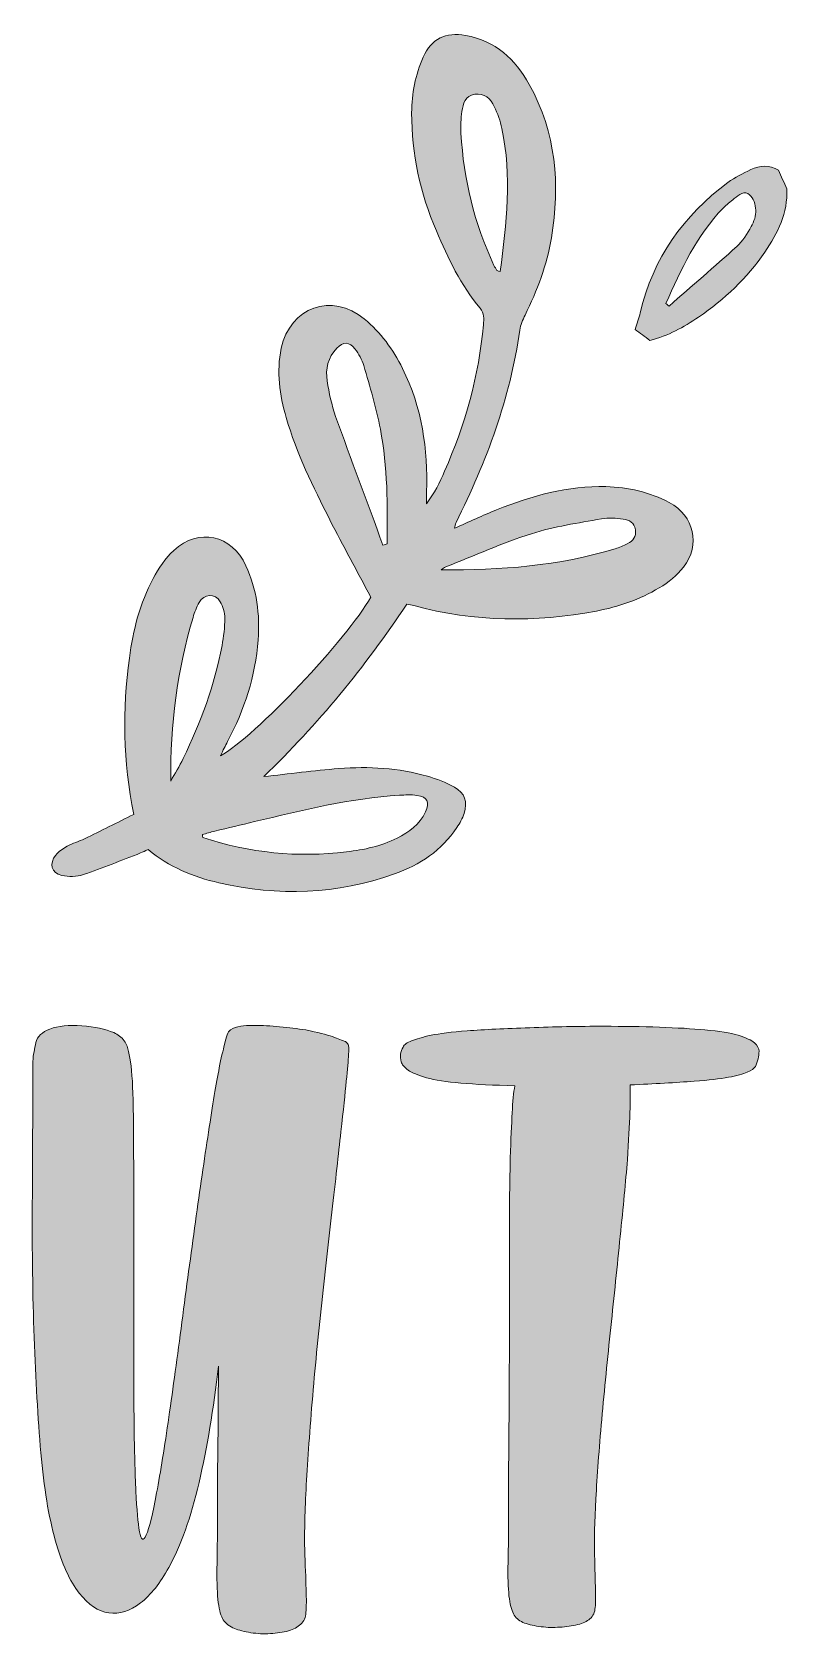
# Model space of a CAD drawing. Header units: inches. Extents: x 114 to 966, y -1047 to -33.
# Drawn here: x 836.4 to 966.2, y -1045.8 to -771.1 of the extents above; entities that cross this region are included whole.
import ezdxf

# ---------------------------------------------------------------- set-up
doc = ezdxf.new("R2010")
doc.units = ezdxf.units.IN
doc.header["$MEASUREMENT"] = 0
doc.layers.add('Layer 1', color=7, linetype='Continuous')

# ---------------------------------------------------------------- blocks, each defined once
blk = doc.blocks.new('block 2')
at = {"layer": 'Layer 1', "true_color": 0xffffff}
h = blk.add_hatch(color=7, dxfattribs=at)
h.dxf.hatch_style = 2
edge = h.paths.add_edge_path()
edge.add_spline(control_points=[(909.35, -907.49), (909.85, -906.74), (910.31, -905.91), (910.59, -905.05), (911.23, -903.09), (910.71, -901.53), (908.92, -900.55), (907.47, -899.75), (905.88, -899.14), (904.28, -898.68), (899.32, -897.25), (894.23, -896.97), (889.11, -897.37), (884.8, -897.71), (880.51, -898.28), (876.21, -898.74), (885.48, -889.78), (893.59, -879.95), (900.73, -869.18), (901.19, -869.27), (901.59, -869.32), (901.98, -869.43), (912.35, -872.22), (922.8, -872.37), (933.3, -870.36), (937.11, -869.63), (940.76, -868.36), (944.09, -866.38), (945.64, -865.46), (947.14, -864.24), (948.23, -862.83), (951.2, -858.99), (950.07, -854.03), (945.8, -851.75), (942.42, -849.96), (938.76, -849.11), (934.93, -849.02), (928.37, -848.87), (922.19, -850.58), (916.17, -852.99), (913.77, -853.95), (911.44, -855.07), (908.95, -856.17), (909.02, -855.87), (909.04, -855.48), (909.2, -855.17), (914.42, -844.69), (918.53, -833.86), (920.13, -822.19), (920.25, -821.31), (920.65, -820.43), (921.05, -819.62), (923.13, -815.39), (924.8, -811.01), (925.57, -806.35), (927.07, -797.21), (926.4, -788.34), (921.77, -780.07), (919.33, -775.71), (916.01, -772.55), (910.85, -771.66), (907.41, -771.06), (904.99, -772.13), (903.56, -775.39), (902.23, -778.41), (901.58, -781.6), (901.58, -784.91), (901.57, -791.96), (903.04, -798.7), (905.83, -805.15), (907.85, -809.84), (909.97, -814.49), (913.34, -818.42), (914.1, -819.3), (913.97, -820.26), (913.89, -821.26), (913.17, -830.04), (910.75, -838.36), (907.24, -846.39), (906.41, -848.3), (905.48, -850.16), (904.12, -851.97), (904.12, -851.29), (904.11, -850.62), (904.13, -849.94), (904.38, -842.56), (903.36, -835.43), (900.01, -828.74), (898.38, -825.49), (896.28, -822.59), (893.46, -820.27), (887.89, -815.69), (880.7, -818.23), (879.2, -825.3), (878.35, -829.33), (878.93, -833.3), (880.06, -837.19), (881.83, -843.34), (884.66, -849.04), (887.54, -854.71), (889.82, -859.17), (892.23, -863.56), (894.57, -867.95), (890.56, -875.1), (874.69, -891.93), (868.76, -895.18), (869.25, -894.19), (869.59, -893.45), (869.98, -892.74), (872.91, -887.29), (874.75, -881.5), (875.23, -875.32), (875.58, -870.91), (874.99, -866.63), (873.14, -862.58), (870.71, -857.28), (865.07, -856.02), (860.75, -859.96), (859.31, -861.28), (858.15, -863.03), (857.22, -864.77), (854.95, -869.02), (853.76, -873.65), (853.13, -878.41), (851.94, -887.26), (852.07, -896.09), (853.88, -905.23), (851.1, -906.61), (848.28, -908.02), (845.45, -909.4), (844.47, -909.87), (843.41, -910.18), (842.46, -910.7), (841.74, -911.08), (841.02, -911.59), (840.5, -912.21), (839.32, -913.61), (839.76, -915.27), (841.55, -915.7), (842.7, -915.97), (844.09, -915.93), (845.21, -915.55), (848.54, -914.44), (851.79, -913.1), (855.07, -911.84), (855.45, -911.69), (855.82, -911.51), (856.37, -911.27), (859.91, -914.2), (864.06, -915.94), (868.5, -916.96), (878.68, -919.31), (888.76, -918.95), (898.65, -915.43), (902.99, -913.88), (906.73, -911.41), (909.35, -907.49)], knot_values=[0, 0, 0, 0, 1, 1, 1, 2, 2, 2, 3, 3, 3, 4, 4, 4, 5, 5, 5, 6, 6, 6, 7, 7, 7, 8, 8, 8, 9, 9, 9, 10, 10, 10, 11, 11, 11, 12, 12, 12, 13, 13, 13, 14, 14, 14, 15, 15, 15, 16, 16, 16, 17, 17, 17, 18, 18, 18, 19, 19, 19, 20, 20, 20, 21, 21, 21, 22, 22, 22, 23, 23, 23, 24, 24, 24, 25, 25, 25, 26, 26, 26, 27, 27, 27, 28, 28, 28, 29, 29, 29, 30, 30, 30, 31, 31, 31, 32, 32, 32, 33, 33, 33, 34, 34, 34, 35, 35, 35, 36, 36, 36, 37, 37, 37, 38, 38, 38, 39, 39, 39, 40, 40, 40, 41, 41, 41, 42, 42, 42, 43, 43, 43, 44, 44, 44, 45, 45, 45, 46, 46, 46, 47, 47, 47, 48, 48, 48, 49, 49, 49, 50, 50, 50, 51, 51, 51, 52, 52, 52, 52], degree=3, periodic=1)
edge = h.paths.add_edge_path()
edge.add_spline(control_points=[(910.05, -788.43), (909.98, -787.19), (910.03, -785.92), (910.21, -784.69), (910.41, -783.36), (910.76, -781.95), (912.42, -781.74), (914.05, -781.53), (915.14, -782.48), (915.77, -783.85), (916.33, -785.05), (916.8, -786.32), (917.08, -787.61), (918.8, -795.75), (917.85, -803.86), (916.78, -812.14), (916.35, -812), (916.25, -812), (916.22, -811.95), (916.04, -811.67), (915.85, -811.39), (915.71, -811.09), (912.35, -803.91), (910.5, -796.33), (910.05, -788.43)], knot_values=[0, 0, 0, 0, 1, 1, 1, 2, 2, 2, 3, 3, 3, 4, 4, 4, 5, 5, 5, 6, 6, 6, 7, 7, 7, 8, 8, 8, 8], degree=3, periodic=1)
edge = h.paths.add_edge_path()
edge.add_spline(control_points=[(907.45, -862.79), (912.34, -860.86), (917.17, -858.68), (922.17, -857.09), (926.05, -855.85), (930.14, -855.27), (934.16, -854.53), (935.36, -854.31), (936.66, -854.43), (937.9, -854.58), (938.93, -854.69), (939.82, -855.21), (939.99, -856.41), (940.16, -857.57), (939.59, -858.34), (938.6, -858.82), (937.93, -859.15), (937.23, -859.46), (936.52, -859.68), (926.83, -862.6), (916.86, -863.4), (906.66, -863.26), (906.92, -863.1), (907.17, -862.9), (907.45, -862.79)], knot_values=[0, 0, 0, 0, 1, 1, 1, 2, 2, 2, 3, 3, 3, 4, 4, 4, 5, 5, 5, 6, 6, 6, 7, 7, 7, 8, 8, 8, 8], degree=3, periodic=1)
edge = h.paths.add_edge_path()
edge.add_spline(control_points=[(888.54, -836.97), (887.84, -835.02), (887.42, -832.94), (887.09, -830.89), (886.76, -828.83), (887.24, -826.88), (888.72, -825.3), (889.81, -824.13), (890.9, -824.13), (891.86, -825.41), (892.5, -826.27), (893.09, -827.25), (893.38, -828.26), (894.41, -831.87), (895.5, -835.49), (896.21, -839.17), (897.46, -845.67), (897.48, -852.26), (897.36, -858.85), (897.13, -858.91), (896.9, -858.98), (896.66, -859.05), (893.94, -851.69), (891.18, -844.35), (888.54, -836.97)], knot_values=[0, 0, 0, 0, 1, 1, 1, 2, 2, 2, 3, 3, 3, 4, 4, 4, 5, 5, 5, 6, 6, 6, 7, 7, 7, 8, 8, 8, 8], degree=3, periodic=1)
edge = h.paths.add_edge_path()
edge.add_spline(control_points=[(860.24, -899.52), (860.14, -889.84), (861.32, -880.52), (864.07, -871.44), (864.33, -870.57), (864.66, -869.69), (865.1, -868.9), (865.95, -867.38), (867.82, -867.26), (868.73, -868.75), (869.22, -869.56), (869.51, -870.62), (869.51, -871.57), (869.52, -873.15), (869.33, -874.74), (869.04, -876.29), (867.75, -883.06), (865.38, -889.46), (862.37, -895.64), (861.73, -896.96), (860.95, -898.23), (860.24, -899.52)], knot_values=[0, 0, 0, 0, 1, 1, 1, 2, 2, 2, 3, 3, 3, 4, 4, 4, 5, 5, 5, 6, 6, 6, 7, 7, 7, 7], degree=3, periodic=1)
edge = h.paths.add_edge_path()
edge.add_spline(control_points=[(903.95, -904.8), (902.93, -906.94), (901.14, -908.28), (899.08, -909.31), (896.35, -910.68), (893.41, -911.28), (890.41, -911.65), (881.99, -912.7), (873.78, -911.79), (865.74, -909.21), (865.71, -909.04), (865.69, -908.86), (865.66, -908.68), (866.37, -908.49), (867.08, -908.28), (867.79, -908.1), (870.07, -907.55), (872.34, -907.02), (874.62, -906.47), (882.82, -904.5), (891.02, -902.47), (899.48, -901.95), (900.48, -901.89), (901.5, -901.83), (902.48, -901.97), (904.31, -902.25), (904.74, -903.12), (903.95, -904.8)], knot_values=[0, 0, 0, 0, 1, 1, 1, 2, 2, 2, 3, 3, 3, 4, 4, 4, 5, 5, 5, 6, 6, 6, 7, 7, 7, 8, 8, 8, 9, 9, 9, 9], degree=3, periodic=1)
h = blk.add_hatch(color=7, dxfattribs=at)
h.dxf.hatch_style = 2
edge = h.paths.add_edge_path()
edge.add_spline(control_points=[(964.55, -794.74), (962.97, -793.83), (961.36, -793.88), (959.79, -794.66), (958.45, -795.33), (957.06, -795.98), (955.87, -796.86), (948.24, -802.53), (942.99, -809.84), (940.81, -819.2), (940.59, -820.14), (940.26, -821.06), (939.95, -822.07), (940.74, -822.66), (941.61, -823.3), (942.49, -823.96), (945.57, -823.16), (948.28, -821.68), (950.82, -819.94), (955.26, -816.9), (959.16, -813.26), (962.21, -808.8), (964.45, -805.54), (966.17, -802.08), (965.97, -797.96), (965.49, -796.89), (965.02, -795.82), (964.55, -794.74)], knot_values=[0, 0, 0, 0, 1, 1, 1, 2, 2, 2, 3, 3, 3, 4, 4, 4, 5, 5, 5, 6, 6, 6, 7, 7, 7, 8, 8, 8, 9, 9, 9, 9], degree=3, periodic=1)
edge = h.paths.add_edge_path()
edge.add_spline(control_points=[(959.87, -804.43), (959.19, -805.66), (958.39, -806.9), (957.37, -807.84), (953.56, -811.31), (949.65, -814.65), (945.77, -818.05), (945.59, -817.9), (945.4, -817.76), (945.22, -817.61), (947.82, -811.76), (950.5, -805.95), (955.05, -801.25), (955.63, -800.66), (956.31, -800.16), (956.95, -799.63), (957.73, -798.97), (958.71, -798.18), (959.59, -798.96), (960.24, -799.53), (960.61, -800.68), (960.65, -801.59), (960.69, -802.53), (960.35, -803.59), (959.87, -804.43)], knot_values=[0, 0, 0, 0, 1, 1, 1, 2, 2, 2, 3, 3, 3, 4, 4, 4, 5, 5, 5, 6, 6, 6, 7, 7, 7, 8, 8, 8, 8], degree=3, periodic=1)
h = blk.add_hatch(color=7, dxfattribs=at)
h.dxf.hatch_style = 2
edge = h.paths.add_edge_path()
edge.add_spline(control_points=[(890.22, -944.19), (889.7, -943.99), (888.95, -943.71), (887.98, -943.34), (887, -942.98), (885.48, -942.6), (883.41, -942.18), (881.97, -941.98), (880.48, -941.8), (878.93, -941.64), (877.38, -941.49), (875.94, -941.41), (874.6, -941.41), (873.57, -941.41), (872.79, -941.46), (872.28, -941.56), (871.56, -941.67), (870.97, -941.87), (870.5, -942.18), (870.04, -942.49), (869.7, -943.32), (869.49, -944.66), (869.19, -945.69), (868.88, -947.03), (868.57, -948.68), (868.05, -951.36), (867.43, -955.04), (866.71, -959.73), (865.99, -964.43), (865.24, -969.55), (864.47, -975.12), (863.7, -980.69), (862.92, -986.41), (862.15, -992.29), (861.38, -998.16), (860.63, -1003.6), (859.91, -1008.6), (859.18, -1013.6), (858.49, -1017.93), (857.82, -1021.59), (857.15, -1025.25), (856.56, -1027.65), (856.04, -1028.78), (855.52, -1029.92), (855.14, -1029.74), (854.88, -1028.24), (854.62, -1026.75), (854.42, -1024.43), (854.26, -1021.28), (854.11, -1018.14), (854, -1014.35), (853.95, -1009.92), (853.9, -1005.48), (853.88, -1000.87), (853.88, -996.08), (853.88, -991.28), (853.88, -986.51), (853.88, -981.77), (853.88, -977.03), (853.88, -972.75), (853.88, -968.94), (853.88, -963.27), (853.85, -958.76), (853.8, -955.4), (853.75, -952.06), (853.59, -949.48), (853.34, -947.67), (853.08, -945.87), (852.72, -944.66), (852.25, -944.04), (851.79, -943.42), (851.19, -942.96), (850.47, -942.65), (849.03, -942.03), (847.2, -941.64), (844.98, -941.49), (842.77, -941.33), (840.94, -941.51), (839.5, -942.03), (838.15, -942.55), (837.35, -943.32), (837.1, -944.35), (836.84, -945.38), (836.66, -946.46), (836.56, -947.59), (836.56, -955.84), (836.53, -963.99), (836.48, -972.03), (836.43, -980.07), (836.53, -987.7), (836.79, -994.92), (837.04, -1002.13), (837.43, -1008.73), (837.95, -1014.71), (838.46, -1020.69), (839.29, -1025.69), (840.42, -1029.71), (841.55, -1033.73), (842.92, -1036.75), (844.52, -1038.76), (846.12, -1040.77), (847.82, -1041.9), (849.62, -1042.16), (851.43, -1042.42), (853.23, -1041.85), (855.04, -1040.46), (856.84, -1039.07), (858.46, -1037.03), (859.91, -1034.35), (861.97, -1030.64), (863.7, -1025.79), (865.09, -1019.81), (866.48, -1013.84), (867.59, -1007.19), (868.41, -999.86), (868.41, -1004.19), (868.39, -1008.37), (868.34, -1012.39), (868.28, -1016.41), (868.26, -1020.02), (868.26, -1023.22), (868.26, -1027.55), (868.23, -1031.03), (868.18, -1033.65), (868.13, -1036.28), (868.18, -1038.35), (868.34, -1039.84), (868.49, -1041.34), (868.75, -1042.42), (869.11, -1043.09), (869.47, -1043.76), (870.06, -1044.3), (870.89, -1044.71), (871.61, -1045.02), (872.51, -1045.28), (873.59, -1045.48), (874.68, -1045.69), (875.78, -1045.77), (876.92, -1045.72), (878.05, -1045.66), (879.11, -1045.54), (880.09, -1045.33), (881.07, -1045.12), (881.81, -1044.76), (882.33, -1044.25), (882.95, -1043.84), (883.31, -1043.22), (883.41, -1042.39), (883.51, -1041.57), (883.54, -1040.33), (883.49, -1038.68), (883.44, -1037.03), (883.36, -1034.87), (883.26, -1032.18), (883.16, -1029.51), (883.21, -1026.05), (883.41, -1021.82), (883.62, -1017.6), (883.96, -1012.68), (884.42, -1007.05), (884.88, -1001.44), (885.42, -995.77), (886.04, -990.04), (886.66, -984.32), (887.28, -978.78), (887.9, -973.42), (888.52, -968.06), (889.03, -963.47), (889.44, -959.66), (889.86, -955.95), (890.16, -953.06), (890.37, -951), (890.58, -948.94), (890.71, -947.42), (890.76, -946.43), (890.81, -945.46), (890.78, -944.86), (890.68, -944.66), (890.58, -944.45), (890.42, -944.3), (890.22, -944.19)], knot_values=[0, 0, 0, 0, 1, 1, 1, 2, 2, 2, 3, 3, 3, 4, 4, 4, 5, 5, 5, 6, 6, 6, 7, 7, 7, 8, 8, 8, 9, 9, 9, 10, 10, 10, 11, 11, 11, 12, 12, 12, 13, 13, 13, 14, 14, 14, 15, 15, 15, 16, 16, 16, 17, 17, 17, 18, 18, 18, 19, 19, 19, 20, 20, 20, 21, 21, 21, 22, 22, 22, 23, 23, 23, 24, 24, 24, 25, 25, 25, 26, 26, 26, 27, 27, 27, 28, 28, 28, 29, 29, 29, 30, 30, 30, 31, 31, 31, 32, 32, 32, 33, 33, 33, 34, 34, 34, 35, 35, 35, 36, 36, 36, 37, 37, 37, 38, 38, 38, 39, 39, 39, 40, 40, 40, 41, 41, 41, 42, 42, 42, 43, 43, 43, 44, 44, 44, 45, 45, 45, 46, 46, 46, 47, 47, 47, 48, 48, 48, 49, 49, 49, 50, 50, 50, 51, 51, 51, 52, 52, 52, 53, 53, 53, 54, 54, 54, 55, 55, 55, 56, 56, 56, 57, 57, 57, 58, 58, 58, 59, 59, 59, 60, 60, 60, 60], degree=3, periodic=1)
h = blk.add_hatch(color=7, dxfattribs=at)
h.dxf.hatch_style = 2
edge = h.paths.add_edge_path()
edge.add_spline(control_points=[(957.64, -943.11), (956.3, -942.7), (954.39, -942.39), (951.92, -942.18), (949.75, -941.98), (947.15, -941.82), (944.11, -941.72), (941.07, -941.62), (937.9, -941.56), (934.6, -941.56), (930.27, -941.56), (926.02, -941.64), (921.84, -941.8), (917.67, -941.95), (914.08, -942.13), (911.1, -942.34), (908.41, -942.55), (906.35, -942.8), (904.91, -943.11), (903.46, -943.42), (902.36, -943.73), (901.58, -944.04), (900.81, -944.35), (900.32, -944.71), (900.11, -945.12), (899.91, -945.53), (899.75, -945.95), (899.65, -946.36), (899.65, -946.77), (899.7, -947.21), (899.8, -947.67), (899.91, -948.14), (900.29, -948.6), (900.97, -949.06), (901.63, -949.53), (902.69, -949.97), (904.13, -950.38), (905.58, -950.79), (907.54, -951.1), (910.01, -951.31), (912.59, -951.51), (915.68, -951.67), (919.29, -951.77), (919.08, -952.91), (918.93, -954.45), (918.83, -956.41), (918.72, -958.37), (918.62, -960.95), (918.52, -964.14), (918.41, -967.85), (918.36, -972.31), (918.36, -977.52), (918.36, -982.72), (918.36, -988.11), (918.36, -993.68), (918.36, -999.25), (918.33, -1004.69), (918.29, -1009.99), (918.23, -1015.3), (918.21, -1019.92), (918.21, -1023.83), (918.21, -1027.85), (918.18, -1031.08), (918.13, -1033.5), (918.08, -1035.92), (918.13, -1037.83), (918.29, -1039.22), (918.44, -1040.61), (918.7, -1041.65), (919.06, -1042.31), (919.42, -1042.98), (919.96, -1043.47), (920.68, -1043.78), (921.4, -1044.09), (922.31, -1044.32), (923.39, -1044.48), (924.47, -1044.63), (925.55, -1044.69), (926.63, -1044.63), (927.72, -1044.58), (928.75, -1044.45), (929.73, -1044.25), (930.71, -1044.04), (931.45, -1043.73), (931.97, -1043.32), (932.59, -1042.91), (932.95, -1042.31), (933.05, -1041.54), (933.15, -1040.77), (933.18, -1039.63), (933.13, -1038.14), (933.08, -1036.65), (933.03, -1034.66), (932.98, -1032.18), (932.92, -1029.71), (933, -1026.52), (933.21, -1022.6), (933.41, -1018.68), (933.75, -1014.14), (934.21, -1008.99), (934.68, -1003.83), (935.19, -998.58), (935.76, -993.21), (936.33, -987.86), (936.87, -982.65), (937.38, -977.6), (937.9, -972.55), (938.31, -968.16), (938.62, -964.45), (939.03, -957.96), (939.19, -953.68), (939.08, -951.62), (941.15, -951.51), (943.11, -951.41), (944.96, -951.31), (946.82, -951.21), (948.52, -951.1), (950.06, -951), (952.54, -950.79), (954.5, -950.56), (955.94, -950.3), (957.38, -950.05), (958.47, -949.76), (959.19, -949.45), (959.91, -949.14), (960.37, -948.81), (960.58, -948.45), (960.78, -948.08), (960.94, -947.65), (961.04, -947.13), (961.15, -946.72), (961.2, -946.28), (961.2, -945.82), (961.2, -945.35), (960.94, -944.89), (960.43, -944.42), (959.91, -943.96), (958.98, -943.52), (957.64, -943.11)], knot_values=[0, 0, 0, 0, 1, 1, 1, 2, 2, 2, 3, 3, 3, 4, 4, 4, 5, 5, 5, 6, 6, 6, 7, 7, 7, 8, 8, 8, 9, 9, 9, 10, 10, 10, 11, 11, 11, 12, 12, 12, 13, 13, 13, 14, 14, 14, 15, 15, 15, 16, 16, 16, 17, 17, 17, 18, 18, 18, 19, 19, 19, 20, 20, 20, 21, 21, 21, 22, 22, 22, 23, 23, 23, 24, 24, 24, 25, 25, 25, 26, 26, 26, 27, 27, 27, 28, 28, 28, 29, 29, 29, 30, 30, 30, 31, 31, 31, 32, 32, 32, 33, 33, 33, 34, 34, 34, 35, 35, 35, 36, 36, 36, 37, 37, 37, 38, 38, 38, 39, 39, 39, 40, 40, 40, 41, 41, 41, 42, 42, 42, 43, 43, 43, 44, 44, 44, 45, 45, 45, 46, 46, 46, 46], degree=3, periodic=1)
at = {"layer": 'Layer 1', "lineweight": 0}
for points, knots in [([(909.35, -907.49), (909.85, -906.74), (910.31, -905.91), (910.59, -905.05), (911.23, -903.09), (910.71, -901.53), (908.92, -900.55), (907.47, -899.75), (905.88, -899.14), (904.28, -898.68), (899.32, -897.25), (894.23, -896.97), (889.11, -897.37), (884.8, -897.71), (880.51, -898.28), (876.21, -898.74), (885.48, -889.78), (893.59, -879.95), (900.73, -869.18), (901.19, -869.27), (901.59, -869.32), (901.98, -869.43), (912.35, -872.22), (922.8, -872.37), (933.3, -870.36), (937.11, -869.63), (940.76, -868.36), (944.09, -866.38), (945.64, -865.46), (947.14, -864.24), (948.23, -862.83), (951.2, -858.99), (950.07, -854.03), (945.8, -851.75), (942.42, -849.96), (938.76, -849.11), (934.93, -849.02), (928.37, -848.87), (922.19, -850.58), (916.17, -852.99), (913.77, -853.95), (911.44, -855.07), (908.95, -856.17), (909.02, -855.87), (909.04, -855.48), (909.2, -855.17), (914.42, -844.69), (918.53, -833.86), (920.13, -822.19), (920.25, -821.31), (920.65, -820.43), (921.05, -819.62), (923.13, -815.39), (924.8, -811.01), (925.57, -806.35), (927.07, -797.21), (926.4, -788.34), (921.77, -780.07), (919.33, -775.71), (916.01, -772.55), (910.85, -771.66), (907.41, -771.06), (904.99, -772.13), (903.56, -775.39), (902.23, -778.41), (901.58, -781.6), (901.58, -784.91), (901.57, -791.96), (903.04, -798.7), (905.83, -805.15), (907.85, -809.84), (909.97, -814.49), (913.34, -818.42), (914.1, -819.3), (913.97, -820.26), (913.89, -821.26), (913.17, -830.04), (910.75, -838.36), (907.24, -846.39), (906.41, -848.3), (905.48, -850.16), (904.12, -851.97), (904.12, -851.29), (904.11, -850.62), (904.13, -849.94), (904.38, -842.56), (903.36, -835.43), (900.01, -828.74), (898.38, -825.49), (896.28, -822.59), (893.46, -820.27), (887.89, -815.69), (880.7, -818.23), (879.2, -825.3), (878.35, -829.33), (878.93, -833.3), (880.06, -837.19), (881.83, -843.34), (884.66, -849.04), (887.54, -854.71), (889.82, -859.17), (892.23, -863.56), (894.57, -867.95), (890.56, -875.1), (874.69, -891.93), (868.76, -895.18), (869.25, -894.19), (869.59, -893.45), (869.98, -892.74), (872.91, -887.29), (874.75, -881.5), (875.23, -875.32), (875.58, -870.91), (874.99, -866.63), (873.14, -862.58), (870.71, -857.28), (865.07, -856.02), (860.75, -859.96), (859.31, -861.28), (858.15, -863.03), (857.22, -864.77), (854.95, -869.02), (853.76, -873.65), (853.13, -878.41), (851.94, -887.26), (852.07, -896.09), (853.88, -905.23), (851.1, -906.61), (848.28, -908.02), (845.45, -909.4), (844.47, -909.87), (843.41, -910.18), (842.46, -910.7), (841.74, -911.08), (841.02, -911.59), (840.5, -912.21), (839.32, -913.61), (839.76, -915.27), (841.55, -915.7), (842.7, -915.97), (844.09, -915.93), (845.21, -915.55), (848.54, -914.44), (851.79, -913.1), (855.07, -911.84), (855.45, -911.69), (855.82, -911.51), (856.37, -911.27), (859.91, -914.2), (864.06, -915.94), (868.5, -916.96), (878.68, -919.31), (888.76, -918.95), (898.65, -915.43), (902.99, -913.88), (906.73, -911.41), (909.35, -907.49)], [0, 0, 0, 0, 1, 1, 1, 2, 2, 2, 3, 3, 3, 4, 4, 4, 5, 5, 5, 6, 6, 6, 7, 7, 7, 8, 8, 8, 9, 9, 9, 10, 10, 10, 11, 11, 11, 12, 12, 12, 13, 13, 13, 14, 14, 14, 15, 15, 15, 16, 16, 16, 17, 17, 17, 18, 18, 18, 19, 19, 19, 20, 20, 20, 21, 21, 21, 22, 22, 22, 23, 23, 23, 24, 24, 24, 25, 25, 25, 26, 26, 26, 27, 27, 27, 28, 28, 28, 29, 29, 29, 30, 30, 30, 31, 31, 31, 32, 32, 32, 33, 33, 33, 34, 34, 34, 35, 35, 35, 36, 36, 36, 37, 37, 37, 38, 38, 38, 39, 39, 39, 40, 40, 40, 41, 41, 41, 42, 42, 42, 43, 43, 43, 44, 44, 44, 45, 45, 45, 46, 46, 46, 47, 47, 47, 48, 48, 48, 49, 49, 49, 50, 50, 50, 51, 51, 51, 52, 52, 52, 52]), ([(910.05, -788.43), (909.98, -787.19), (910.03, -785.92), (910.21, -784.69), (910.41, -783.36), (910.76, -781.95), (912.42, -781.74), (914.05, -781.53), (915.14, -782.48), (915.77, -783.85), (916.33, -785.05), (916.8, -786.32), (917.08, -787.61), (918.8, -795.75), (917.85, -803.86), (916.78, -812.14), (916.35, -812), (916.25, -812), (916.22, -811.95), (916.04, -811.67), (915.85, -811.39), (915.71, -811.09), (912.35, -803.91), (910.5, -796.33), (910.05, -788.43)], [0, 0, 0, 0, 1, 1, 1, 2, 2, 2, 3, 3, 3, 4, 4, 4, 5, 5, 5, 6, 6, 6, 7, 7, 7, 8, 8, 8, 8]), ([(964.55, -794.74), (962.97, -793.83), (961.36, -793.88), (959.79, -794.66), (958.45, -795.33), (957.06, -795.98), (955.87, -796.86), (948.24, -802.53), (942.99, -809.84), (940.81, -819.2), (940.59, -820.14), (940.26, -821.06), (939.95, -822.07), (940.74, -822.66), (941.61, -823.3), (942.49, -823.96), (945.57, -823.16), (948.28, -821.68), (950.82, -819.94), (955.26, -816.9), (959.16, -813.26), (962.21, -808.8), (964.45, -805.54), (966.17, -802.08), (965.97, -797.96), (965.49, -796.89), (965.02, -795.82), (964.55, -794.74)], [0, 0, 0, 0, 1, 1, 1, 2, 2, 2, 3, 3, 3, 4, 4, 4, 5, 5, 5, 6, 6, 6, 7, 7, 7, 8, 8, 8, 9, 9, 9, 9]), ([(959.87, -804.43), (959.19, -805.66), (958.39, -806.9), (957.37, -807.84), (953.56, -811.31), (949.65, -814.65), (945.77, -818.05), (945.59, -817.9), (945.4, -817.76), (945.22, -817.61), (947.82, -811.76), (950.5, -805.95), (955.05, -801.25), (955.63, -800.66), (956.31, -800.16), (956.95, -799.63), (957.73, -798.97), (958.71, -798.18), (959.59, -798.96), (960.24, -799.53), (960.61, -800.68), (960.65, -801.59), (960.69, -802.53), (960.35, -803.59), (959.87, -804.43)], [0, 0, 0, 0, 1, 1, 1, 2, 2, 2, 3, 3, 3, 4, 4, 4, 5, 5, 5, 6, 6, 6, 7, 7, 7, 8, 8, 8, 8]), ([(888.54, -836.97), (887.84, -835.02), (887.42, -832.94), (887.09, -830.89), (886.76, -828.83), (887.24, -826.88), (888.72, -825.3), (889.81, -824.13), (890.9, -824.13), (891.86, -825.41), (892.5, -826.27), (893.09, -827.25), (893.38, -828.26), (894.41, -831.87), (895.5, -835.49), (896.21, -839.17), (897.46, -845.67), (897.48, -852.26), (897.36, -858.85), (897.13, -858.91), (896.9, -858.98), (896.66, -859.05), (893.94, -851.69), (891.18, -844.35), (888.54, -836.97)], [0, 0, 0, 0, 1, 1, 1, 2, 2, 2, 3, 3, 3, 4, 4, 4, 5, 5, 5, 6, 6, 6, 7, 7, 7, 8, 8, 8, 8]), ([(907.45, -862.79), (912.34, -860.86), (917.17, -858.68), (922.17, -857.09), (926.05, -855.85), (930.14, -855.27), (934.16, -854.53), (935.36, -854.31), (936.66, -854.43), (937.9, -854.58), (938.93, -854.69), (939.82, -855.21), (939.99, -856.41), (940.16, -857.57), (939.59, -858.34), (938.6, -858.82), (937.93, -859.15), (937.23, -859.46), (936.52, -859.68), (926.83, -862.6), (916.86, -863.4), (906.66, -863.26), (906.92, -863.1), (907.17, -862.9), (907.45, -862.79)], [0, 0, 0, 0, 1, 1, 1, 2, 2, 2, 3, 3, 3, 4, 4, 4, 5, 5, 5, 6, 6, 6, 7, 7, 7, 8, 8, 8, 8]), ([(860.24, -899.52), (860.14, -889.84), (861.32, -880.52), (864.07, -871.44), (864.33, -870.57), (864.66, -869.69), (865.1, -868.9), (865.95, -867.38), (867.82, -867.26), (868.73, -868.75), (869.22, -869.56), (869.51, -870.62), (869.51, -871.57), (869.52, -873.15), (869.33, -874.74), (869.04, -876.29), (867.75, -883.06), (865.38, -889.46), (862.37, -895.64), (861.73, -896.96), (860.95, -898.23), (860.24, -899.52)], [0, 0, 0, 0, 1, 1, 1, 2, 2, 2, 3, 3, 3, 4, 4, 4, 5, 5, 5, 6, 6, 6, 7, 7, 7, 7]), ([(903.95, -904.8), (902.93, -906.94), (901.14, -908.28), (899.08, -909.31), (896.35, -910.68), (893.41, -911.28), (890.41, -911.65), (881.99, -912.7), (873.78, -911.79), (865.74, -909.21), (865.71, -909.04), (865.69, -908.86), (865.66, -908.68), (866.37, -908.49), (867.08, -908.28), (867.79, -908.1), (870.07, -907.55), (872.34, -907.02), (874.62, -906.47), (882.82, -904.5), (891.02, -902.47), (899.48, -901.95), (900.48, -901.89), (901.5, -901.83), (902.48, -901.97), (904.31, -902.25), (904.74, -903.12), (903.95, -904.8)], [0, 0, 0, 0, 1, 1, 1, 2, 2, 2, 3, 3, 3, 4, 4, 4, 5, 5, 5, 6, 6, 6, 7, 7, 7, 8, 8, 8, 9, 9, 9, 9]), ([(890.22, -944.19), (889.7, -943.99), (888.95, -943.71), (887.98, -943.34), (887, -942.98), (885.48, -942.6), (883.41, -942.18), (881.97, -941.98), (880.48, -941.8), (878.93, -941.64), (877.38, -941.49), (875.94, -941.41), (874.6, -941.41), (873.57, -941.41), (872.79, -941.46), (872.28, -941.56), (871.56, -941.67), (870.97, -941.87), (870.5, -942.18), (870.04, -942.49), (869.7, -943.32), (869.49, -944.66), (869.19, -945.69), (868.88, -947.03), (868.57, -948.68), (868.05, -951.36), (867.43, -955.04), (866.71, -959.73), (865.99, -964.43), (865.24, -969.55), (864.47, -975.12), (863.7, -980.69), (862.92, -986.41), (862.15, -992.29), (861.38, -998.16), (860.63, -1003.6), (859.91, -1008.6), (859.18, -1013.6), (858.49, -1017.93), (857.82, -1021.59), (857.15, -1025.25), (856.56, -1027.65), (856.04, -1028.78), (855.52, -1029.92), (855.14, -1029.74), (854.88, -1028.24), (854.62, -1026.75), (854.42, -1024.43), (854.26, -1021.28), (854.11, -1018.14), (854, -1014.35), (853.95, -1009.92), (853.9, -1005.48), (853.88, -1000.87), (853.88, -996.08), (853.88, -991.28), (853.88, -986.51), (853.88, -981.77), (853.88, -977.03), (853.88, -972.75), (853.88, -968.94), (853.88, -963.27), (853.85, -958.76), (853.8, -955.4), (853.75, -952.06), (853.59, -949.48), (853.34, -947.67), (853.08, -945.87), (852.72, -944.66), (852.25, -944.04), (851.79, -943.42), (851.19, -942.96), (850.47, -942.65), (849.03, -942.03), (847.2, -941.64), (844.98, -941.49), (842.77, -941.33), (840.94, -941.51), (839.5, -942.03), (838.15, -942.55), (837.35, -943.32), (837.1, -944.35), (836.84, -945.38), (836.66, -946.46), (836.56, -947.59), (836.56, -955.84), (836.53, -963.99), (836.48, -972.03), (836.43, -980.07), (836.53, -987.7), (836.79, -994.92), (837.04, -1002.13), (837.43, -1008.73), (837.95, -1014.71), (838.46, -1020.69), (839.29, -1025.69), (840.42, -1029.71), (841.55, -1033.73), (842.92, -1036.75), (844.52, -1038.76), (846.12, -1040.77), (847.82, -1041.9), (849.62, -1042.16), (851.43, -1042.42), (853.23, -1041.85), (855.04, -1040.46), (856.84, -1039.07), (858.46, -1037.03), (859.91, -1034.35), (861.97, -1030.64), (863.7, -1025.79), (865.09, -1019.81), (866.48, -1013.84), (867.59, -1007.19), (868.41, -999.86), (868.41, -1004.19), (868.39, -1008.37), (868.34, -1012.39), (868.28, -1016.41), (868.26, -1020.02), (868.26, -1023.22), (868.26, -1027.55), (868.23, -1031.03), (868.18, -1033.65), (868.13, -1036.28), (868.18, -1038.35), (868.34, -1039.84), (868.49, -1041.34), (868.75, -1042.42), (869.11, -1043.09), (869.47, -1043.76), (870.06, -1044.3), (870.89, -1044.71), (871.61, -1045.02), (872.51, -1045.28), (873.59, -1045.48), (874.68, -1045.69), (875.78, -1045.77), (876.92, -1045.72), (878.05, -1045.66), (879.11, -1045.54), (880.09, -1045.33), (881.07, -1045.12), (881.81, -1044.76), (882.33, -1044.25), (882.95, -1043.84), (883.31, -1043.22), (883.41, -1042.39), (883.51, -1041.57), (883.54, -1040.33), (883.49, -1038.68), (883.44, -1037.03), (883.36, -1034.87), (883.26, -1032.18), (883.16, -1029.51), (883.21, -1026.05), (883.41, -1021.82), (883.62, -1017.6), (883.96, -1012.68), (884.42, -1007.05), (884.88, -1001.44), (885.42, -995.77), (886.04, -990.04), (886.66, -984.32), (887.28, -978.78), (887.9, -973.42), (888.52, -968.06), (889.03, -963.47), (889.44, -959.66), (889.86, -955.95), (890.16, -953.06), (890.37, -951), (890.58, -948.94), (890.71, -947.42), (890.76, -946.43), (890.81, -945.46), (890.78, -944.86), (890.68, -944.66), (890.58, -944.45), (890.42, -944.3), (890.22, -944.19)], [0, 0, 0, 0, 1, 1, 1, 2, 2, 2, 3, 3, 3, 4, 4, 4, 5, 5, 5, 6, 6, 6, 7, 7, 7, 8, 8, 8, 9, 9, 9, 10, 10, 10, 11, 11, 11, 12, 12, 12, 13, 13, 13, 14, 14, 14, 15, 15, 15, 16, 16, 16, 17, 17, 17, 18, 18, 18, 19, 19, 19, 20, 20, 20, 21, 21, 21, 22, 22, 22, 23, 23, 23, 24, 24, 24, 25, 25, 25, 26, 26, 26, 27, 27, 27, 28, 28, 28, 29, 29, 29, 30, 30, 30, 31, 31, 31, 32, 32, 32, 33, 33, 33, 34, 34, 34, 35, 35, 35, 36, 36, 36, 37, 37, 37, 38, 38, 38, 39, 39, 39, 40, 40, 40, 41, 41, 41, 42, 42, 42, 43, 43, 43, 44, 44, 44, 45, 45, 45, 46, 46, 46, 47, 47, 47, 48, 48, 48, 49, 49, 49, 50, 50, 50, 51, 51, 51, 52, 52, 52, 53, 53, 53, 54, 54, 54, 55, 55, 55, 56, 56, 56, 57, 57, 57, 58, 58, 58, 59, 59, 59, 60, 60, 60, 60]), ([(957.64, -943.11), (956.3, -942.7), (954.39, -942.39), (951.92, -942.18), (949.75, -941.98), (947.15, -941.82), (944.11, -941.72), (941.07, -941.62), (937.9, -941.56), (934.6, -941.56), (930.27, -941.56), (926.02, -941.64), (921.84, -941.8), (917.67, -941.95), (914.08, -942.13), (911.1, -942.34), (908.41, -942.55), (906.35, -942.8), (904.91, -943.11), (903.46, -943.42), (902.36, -943.73), (901.58, -944.04), (900.81, -944.35), (900.32, -944.71), (900.11, -945.12), (899.91, -945.53), (899.75, -945.95), (899.65, -946.36), (899.65, -946.77), (899.7, -947.21), (899.8, -947.67), (899.91, -948.14), (900.29, -948.6), (900.97, -949.06), (901.63, -949.53), (902.69, -949.97), (904.13, -950.38), (905.58, -950.79), (907.54, -951.1), (910.01, -951.31), (912.59, -951.51), (915.68, -951.67), (919.29, -951.77), (919.08, -952.91), (918.93, -954.45), (918.83, -956.41), (918.72, -958.37), (918.62, -960.95), (918.52, -964.14), (918.41, -967.85), (918.36, -972.31), (918.36, -977.52), (918.36, -982.72), (918.36, -988.11), (918.36, -993.68), (918.36, -999.25), (918.33, -1004.69), (918.29, -1009.99), (918.23, -1015.3), (918.21, -1019.92), (918.21, -1023.83), (918.21, -1027.85), (918.18, -1031.08), (918.13, -1033.5), (918.08, -1035.92), (918.13, -1037.83), (918.29, -1039.22), (918.44, -1040.61), (918.7, -1041.65), (919.06, -1042.31), (919.42, -1042.98), (919.96, -1043.47), (920.68, -1043.78), (921.4, -1044.09), (922.31, -1044.32), (923.39, -1044.48), (924.47, -1044.63), (925.55, -1044.69), (926.63, -1044.63), (927.72, -1044.58), (928.75, -1044.45), (929.73, -1044.25), (930.71, -1044.04), (931.45, -1043.73), (931.97, -1043.32), (932.59, -1042.91), (932.95, -1042.31), (933.05, -1041.54), (933.15, -1040.77), (933.18, -1039.63), (933.13, -1038.14), (933.08, -1036.65), (933.03, -1034.66), (932.98, -1032.18), (932.92, -1029.71), (933, -1026.52), (933.21, -1022.6), (933.41, -1018.68), (933.75, -1014.14), (934.21, -1008.99), (934.68, -1003.83), (935.19, -998.58), (935.76, -993.21), (936.33, -987.86), (936.87, -982.65), (937.38, -977.6), (937.9, -972.55), (938.31, -968.16), (938.62, -964.45), (939.03, -957.96), (939.19, -953.68), (939.08, -951.62), (941.15, -951.51), (943.11, -951.41), (944.96, -951.31), (946.82, -951.21), (948.52, -951.1), (950.06, -951), (952.54, -950.79), (954.5, -950.56), (955.94, -950.3), (957.38, -950.05), (958.47, -949.76), (959.19, -949.45), (959.91, -949.14), (960.37, -948.81), (960.58, -948.45), (960.78, -948.08), (960.94, -947.65), (961.04, -947.13), (961.15, -946.72), (961.2, -946.28), (961.2, -945.82), (961.2, -945.35), (960.94, -944.89), (960.43, -944.42), (959.91, -943.96), (958.98, -943.52), (957.64, -943.11)], [0, 0, 0, 0, 1, 1, 1, 2, 2, 2, 3, 3, 3, 4, 4, 4, 5, 5, 5, 6, 6, 6, 7, 7, 7, 8, 8, 8, 9, 9, 9, 10, 10, 10, 11, 11, 11, 12, 12, 12, 13, 13, 13, 14, 14, 14, 15, 15, 15, 16, 16, 16, 17, 17, 17, 18, 18, 18, 19, 19, 19, 20, 20, 20, 21, 21, 21, 22, 22, 22, 23, 23, 23, 24, 24, 24, 25, 25, 25, 26, 26, 26, 27, 27, 27, 28, 28, 28, 29, 29, 29, 30, 30, 30, 31, 31, 31, 32, 32, 32, 33, 33, 33, 34, 34, 34, 35, 35, 35, 36, 36, 36, 37, 37, 37, 38, 38, 38, 39, 39, 39, 40, 40, 40, 41, 41, 41, 42, 42, 42, 43, 43, 43, 44, 44, 44, 45, 45, 45, 46, 46, 46, 46])]:
    blk.add_open_spline(points, degree=3, knots=knots, dxfattribs=at)

msp = doc.modelspace()

# ---------------------------------------------------------------- block references
at = {"layer": 'Layer 1'}
msp.add_blockref('block 2', (0, 0), dxfattribs=at)

doc.saveas('drawing.dxf')
